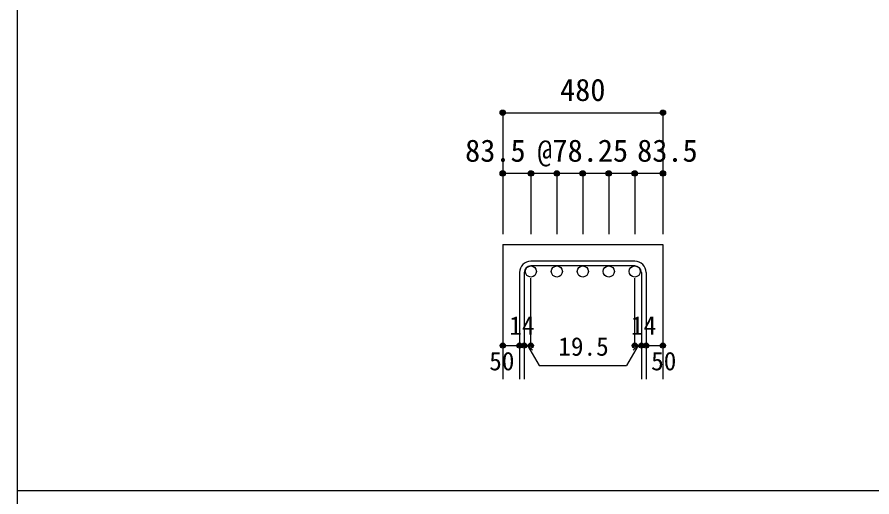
# Model space of a CAD drawing. Units: millimetres at full size, sheet at 1:30; details may follow other scales. Extents: x -5973 to 5954, y -4195 to 4201.
# Drawn here: x -5973 to -3439, y -15 to 1407 of the extents above; entities that cross this region are included whole.
import ezdxf
from ezdxf.enums import TextEntityAlignment as Align

# ---------------------------------------------------------------- set-up
doc = ezdxf.new("R2010")
doc.units = ezdxf.units.MM
doc.header["$LTSCALE"] = 30
doc.header["$PDMODE"] = 32
doc.header["$PDSIZE"] = 15
for name, color, linetype in [('0-1_躯体線', 2, 'Continuous'), ('0-5_基礎梁筋', 7, 'Continuous'), ('0-6_スタラップ筋', 7, 'Continuous'), ('0-D_寸法', 4, 'Continuous'), ('F-0_枠', 6, 'Continuous')]:
    doc.layers.add(name, color=color, linetype=linetype)
doc.styles.add('ＭＳ ゴシック', font='')
doc.styles.get('ＭＳ ゴシック').set_extended_font_data('MS Gothic')

msp = doc.modelspace()

# ---------------------------------------------------------------- linework, layer by layer
at = {"layer": '0-1_躯体線'}
for p, q in [((-4533.3, 733.3), (-4533.3, 333.3)), ((-4533.3, 733.3), (-4058.3, 733.3)), ((-4058.3, 733.3), (-4058.3, 333.3))]:
    msp.add_line(p, q, dxfattribs=at)
at = {"layer": '0-5_基礎梁筋', "color": 3}
for centre in [(-4449.8, 652.8), (-4372.8, 652.8), (-4295.8, 652.8), (-4218.8, 652.8), (-4141.8, 652.8)]:
    msp.add_circle(centre, 16.5, dxfattribs=at)
at = {"layer": '0-6_スタラップ筋'}
for p, q in [((-4141.8, 683.3), (-4449.8, 683.3)), ((-4141.8, 669.3), (-4449.8, 669.3)), ((-4483.3, 649.8), (-4483.3, 333.3)), ((-4469.3, 649.8), (-4469.3, 333.3)), ((-4122.3, 649.8), (-4122.3, 333.3)), ((-4108.3, 649.8), (-4108.3, 333.3))]:
    msp.add_line(p, q, dxfattribs=at)
for centre, radius, start, end in [((-4449.8, 649.8), 33.5, 90, 180), ((-4449.8, 649.8), 19.5, 90, 180), ((-4141.8, 649.8), 33.5, 0, 90), ((-4141.8, 649.8), 19.5, 0, 90)]:
    msp.add_arc(centre, radius, start, end, dxfattribs=at)
at = {"layer": '0-D_寸法'}
for p, q in [((-4533.3, 1123.3), (-4533.3, 943.3)), ((-4533.3, 1123.3), (-4058.3, 1123.3)), ((-4533.3, 1123.3), (-4058.3, 1123.3)), ((-4058.3, 1123.3), (-4058.3, 943.3)), ((-4449.8, 943.3), (-4533.3, 943.3)), ((-4533.3, 943.3), (-4533.3, 763.3)), ((-4295.8, 943.3), (-4449.8, 943.3)), ((-4449.8, 943.3), (-4449.8, 763.3)), ((-4372.8, 943.3), (-4372.8, 763.3)), ((-4141.8, 943.3), (-4295.8, 943.3)), ((-4295.8, 943.3), (-4295.8, 763.3)), ((-4218.8, 943.3), (-4218.8, 763.3)), ((-4058.3, 943.3), (-4141.8, 943.3)), ((-4141.8, 943.3), (-4141.8, 763.3)), ((-4058.3, 943.3), (-4058.3, 763.3)), ((-4449.8, 433.3), (-4449.8, 632.63)), ((-4141.8, 433.3), (-4141.8, 632.63)), ((-4533.3, 433.3), (-4483.3, 433.3)), ((-4483.3, 433.3), (-4449.8, 433.3)), ((-4459.55, 433.3), (-4445.41, 419.16)), ((-4459.55, 433.3), (-4425.33, 374.02)), ((-4132.05, 433.3), (-4166.27, 374.02)), ((-4132.05, 433.3), (-4146.19, 419.16)), ((-4141.8, 433.3), (-4058.3, 433.3)), ((-4122.3, 433.3), (-4108.3, 433.3)), ((-4425.33, 374.02), (-4166.27, 374.02))]:
    msp.add_line(p, q, dxfattribs=at)
msp.add_lwpolyline([(-4058.3, 1123.3), (-4058.3, 943.3), (-4058.3, 763.3)], dxfattribs=at)
for centre, radius in [((-4533.3, 1123.3), 8), ((-4533.3, 1123.3), 7.2), ((-4533.3, 1123.3), 6.4), ((-4533.3, 1123.3), 5.6), ((-4533.3, 1123.3), 4.8), ((-4533.3, 1123.3), 4), ((-4533.3, 1123.3), 3.2), ((-4533.3, 1123.3), 2.4), ((-4533.3, 1123.3), 1.6), ((-4533.3, 1123.3), 0.8), ((-4058.3, 1123.3), 8), ((-4058.3, 1123.3), 7.2), ((-4058.3, 1123.3), 6.4), ((-4058.3, 1123.3), 5.6), ((-4058.3, 1123.3), 4.8), ((-4058.3, 1123.3), 4), ((-4058.3, 1123.3), 3.2), ((-4058.3, 1123.3), 2.4), ((-4058.3, 1123.3), 1.6), ((-4058.3, 1123.3), 0.8), ((-4533.3, 943.3), 8), ((-4533.3, 943.3), 7.2), ((-4533.3, 943.3), 6.4), ((-4533.3, 943.3), 5.6), ((-4533.3, 943.3), 4.8), ((-4533.3, 943.3), 4), ((-4533.3, 943.3), 3.2), ((-4533.3, 943.3), 2.4), ((-4533.3, 943.3), 1.6), ((-4533.3, 943.3), 0.8), ((-4449.8, 943.3), 8), ((-4449.8, 943.3), 7.2), ((-4449.8, 943.3), 6.4), ((-4449.8, 943.3), 5.6), ((-4449.8, 943.3), 4.8), ((-4449.8, 943.3), 4), ((-4449.8, 943.3), 3.2), ((-4449.8, 943.3), 2.4), ((-4449.8, 943.3), 1.6), ((-4449.8, 943.3), 0.8), ((-4372.8, 943.3), 8), ((-4372.8, 943.3), 7.2), ((-4372.8, 943.3), 6.4), ((-4372.8, 943.3), 5.6), ((-4372.8, 943.3), 4.8), ((-4372.8, 943.3), 4), ((-4372.8, 943.3), 3.2), ((-4372.8, 943.3), 2.4), ((-4372.8, 943.3), 1.6), ((-4372.8, 943.3), 0.8), ((-4295.8, 943.3), 8), ((-4295.8, 943.3), 7.2), ((-4295.8, 943.3), 6.4), ((-4295.8, 943.3), 5.6), ((-4295.8, 943.3), 4.8), ((-4295.8, 943.3), 4), ((-4295.8, 943.3), 3.2), ((-4295.8, 943.3), 2.4), ((-4295.8, 943.3), 1.6), ((-4295.8, 943.3), 0.8), ((-4218.8, 943.3), 8), ((-4218.8, 943.3), 7.2), ((-4218.8, 943.3), 6.4), ((-4218.8, 943.3), 5.6), ((-4218.8, 943.3), 4.8), ((-4218.8, 943.3), 4), ((-4218.8, 943.3), 3.2), ((-4218.8, 943.3), 2.4), ((-4218.8, 943.3), 1.6), ((-4218.8, 943.3), 0.8), ((-4141.8, 943.3), 8), ((-4141.8, 943.3), 7.2), ((-4141.8, 943.3), 6.4), ((-4141.8, 943.3), 5.6), ((-4141.8, 943.3), 4.8), ((-4141.8, 943.3), 4), ((-4141.8, 943.3), 3.2), ((-4141.8, 943.3), 2.4), ((-4141.8, 943.3), 1.6), ((-4141.8, 943.3), 0.8), ((-4058.3, 943.3), 8), ((-4058.3, 943.3), 7.2), ((-4058.3, 943.3), 6.4), ((-4058.3, 943.3), 5.6), ((-4058.3, 943.3), 4.8), ((-4058.3, 943.3), 4), ((-4058.3, 943.3), 3.2), ((-4058.3, 943.3), 2.4), ((-4058.3, 943.3), 1.6), ((-4058.3, 943.3), 0.8), ((-4533.3, 433.3), 4), ((-4533.3, 433.3), 3.6), ((-4533.3, 433.3), 3.2), ((-4533.3, 433.3), 2.8), ((-4533.3, 433.3), 2.4), ((-4533.3, 433.3), 2), ((-4533.3, 433.3), 1.6), ((-4533.3, 433.3), 1.2), ((-4533.3, 433.3), 0.8), ((-4533.3, 433.3), 0.4), ((-4483.3, 433.3), 4), ((-4483.3, 433.3), 3.6), ((-4483.3, 433.3), 3.2), ((-4483.3, 433.3), 2.8), ((-4483.3, 433.3), 2.4), ((-4483.3, 433.3), 2), ((-4483.3, 433.3), 1.6), ((-4483.3, 433.3), 1.2), ((-4483.3, 433.3), 0.8), ((-4483.3, 433.3), 0.4), ((-4469.3, 433.3), 4), ((-4469.3, 433.3), 3.6), ((-4469.3, 433.3), 3.2), ((-4469.3, 433.3), 2.8), ((-4469.3, 433.3), 2.4), ((-4469.3, 433.3), 2), ((-4469.3, 433.3), 1.6), ((-4469.3, 433.3), 1.2), ((-4469.3, 433.3), 0.8), ((-4469.3, 433.3), 0.4), ((-4449.8, 433.3), 4), ((-4449.8, 433.3), 3.6), ((-4449.8, 433.3), 3.2), ((-4449.8, 433.3), 2.8), ((-4449.8, 433.3), 2.4), ((-4449.8, 433.3), 2), ((-4449.8, 433.3), 1.6), ((-4449.8, 433.3), 1.2), ((-4449.8, 433.3), 0.8), ((-4449.8, 433.3), 0.4), ((-4141.8, 433.3), 4), ((-4141.8, 433.3), 3.6), ((-4141.8, 433.3), 3.2), ((-4141.8, 433.3), 2.8), ((-4141.8, 433.3), 2.4), ((-4141.8, 433.3), 2), ((-4141.8, 433.3), 1.6), ((-4141.8, 433.3), 1.2), ((-4141.8, 433.3), 0.8), ((-4141.8, 433.3), 0.4), ((-4122.3, 433.3), 4), ((-4122.3, 433.3), 3.6), ((-4122.3, 433.3), 3.2), ((-4122.3, 433.3), 2.8), ((-4122.3, 433.3), 2.4), ((-4122.3, 433.3), 2), ((-4122.3, 433.3), 1.6), ((-4122.3, 433.3), 1.2), ((-4122.3, 433.3), 0.8), ((-4122.3, 433.3), 0.4), ((-4108.3, 433.3), 4), ((-4108.3, 433.3), 3.6), ((-4108.3, 433.3), 3.2), ((-4108.3, 433.3), 2.8), ((-4108.3, 433.3), 2.4), ((-4108.3, 433.3), 2), ((-4108.3, 433.3), 1.6), ((-4108.3, 433.3), 1.2), ((-4108.3, 433.3), 0.8), ((-4108.3, 433.3), 0.4), ((-4058.3, 433.3), 4), ((-4058.3, 433.3), 3.6), ((-4058.3, 433.3), 3.2), ((-4058.3, 433.3), 2.8), ((-4058.3, 433.3), 2.4), ((-4058.3, 433.3), 2), ((-4058.3, 433.3), 1.6), ((-4058.3, 433.3), 1.2), ((-4058.3, 433.3), 0.8), ((-4058.3, 433.3), 0.4)]:
    msp.add_circle(centre, radius, dxfattribs=at)
at = {"layer": '0-D_寸法', "color": 7}
for p in [(-4533.3, 1123.3), (-4058.3, 1123.3), (-4533.3, 943.3), (-4449.8, 943.3), (-4372.8, 943.3), (-4295.8, 943.3), (-4218.8, 943.3), (-4141.8, 943.3), (-4058.3, 943.3), (-4533.3, 433.3), (-4483.3, 433.3), (-4469.3, 433.3), (-4449.8, 433.3), (-4141.8, 433.3), (-4122.3, 433.3), (-4108.3, 433.3), (-4058.3, 433.3)]:
    msp.add_point(p, dxfattribs=at)
at = {"layer": 'F-0_枠'}
msp.add_line((-5972.88, 4201.15), (-5972.88, -4195.24), dxfattribs=at)
at = {"layer": 'F-0_枠', "color": 2}
msp.add_line((3723.6, 2.95), (-5972.88, 2.95), dxfattribs=at)

# ---------------------------------------------------------------- texts
at = {"layer": '0-D_寸法', "style": 'ＭＳ ゴシック'}
for s, height, p in [('480', 65.98, (-4363.3, 1138.3)), ('83.5', 65.98, (-4644.8, 958.3)), ('@78.25', 65.98, (-4430.8, 958.3)), ('83.5', 65.98, (-4134.8, 958.3)), ('14', 54.99, (-4513.84, 448.75)), ('14', 54.99, (-4153.26, 448.75)), ('19.5', 54.99, (-4368.56, 386.67)), ('50', 54.99, (-4573.3, 343.3)), ('50', 54.99, (-4093.3, 343.3))]:
    msp.add_text(s, height=height, dxfattribs=at).set_placement(p, align=Align.BOTTOM_LEFT)

doc.saveas('drawing.dxf')
